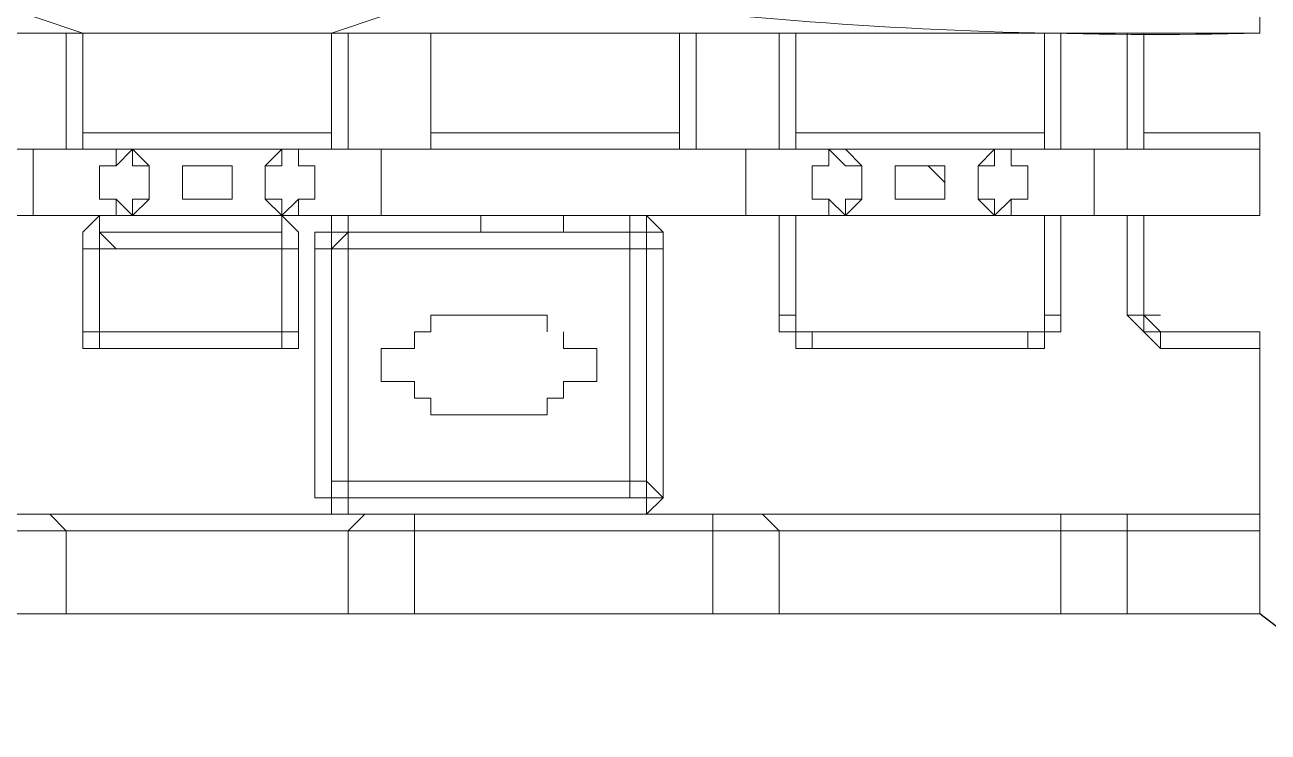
# Model space of a CAD drawing. Header units: millimetres. Extents: x 4241 to 6572, y 870 to 1291.
# Drawn here: x 4925.653 to 4928.828, y 910.405 to 912.209 of the extents above; entities that cross this region are included whole.
import ezdxf

# ---------------------------------------------------------------- set-up
doc = ezdxf.new("R2010")
doc.units = ezdxf.units.MM
doc.layers.add('PDF _0', color=7, linetype='Continuous')
doc.layers.add('PDF _Aquastok Объекты', color=7, linetype='Continuous')

msp = doc.modelspace()

# ---------------------------------------------------------------- linework, layer by layer
at = {"layer": 'PDF _0', "lineweight": 30}
msp.add_lwpolyline([(4935.2841, 905.7532), (4928.8068, 910.7064)], dxfattribs=at)
at = {"layer": 'PDF _Aquastok Объекты', "lineweight": 20}
msp.add_lwpolyline([(4928.5105, 912.3998), (4928.5105, 912.6962), (4928.5105, 912.3998), (4928.8068, 912.3998), (4928.8068, 912.1881), (4928.8068, 912.2305), (4928.8068, 912.3998), (4928.8068, 912.2305), (4928.8068, 912.1881, -0.027756), (4927.4945, 912.2305)], format="xyb", dxfattribs=at)
for points in [[(4928.8068, 912.2305), (4928.8068, 912.1881), (4928.5105, 912.1881), (4928.4682, 912.1881), (4928.2988, 912.1881), (4928.2565, 912.1881), (4927.6215, 912.1881), (4927.5791, 912.1881), (4927.3675, 912.1881), (4927.3251, 912.1881), (4926.6901, 912.1881), (4926.4784, 912.1881), (4926.4361, 912.1881), (4925.8011, 912.1881), (4925.7587, 912.1881), (4925.5894, 912.1881)], [(4926.5631, 912.2305), (4926.4361, 912.1881), (4926.3091, 912.1881), (4926.1821, 912.1881), (4926.0551, 912.1881), (4925.9281, 912.1881), (4925.8011, 912.1881), (4925.6741, 912.2305)], [(4925.7587, 911.8918), (4925.7587, 912.1881)], [(4925.8011, 911.9341), (4925.8011, 912.1881), (4925.8011, 911.8918)], [(4926.4361, 911.8918), (4926.4361, 912.1881), (4926.4361, 911.9341)], [(4926.4784, 912.1881), (4926.4784, 911.8918)], [(4926.6901, 911.9341), (4926.6901, 912.1881)], [(4927.3251, 911.8918), (4927.3251, 912.1881), (4927.3251, 911.9341)], [(4927.3675, 912.1881), (4927.3675, 911.8918)], [(4927.5791, 911.8918), (4927.5791, 912.1881)], [(4927.6215, 911.9341), (4927.6215, 912.1881), (4927.6215, 911.8918)], [(4928.2565, 911.8918), (4928.2565, 912.1881), (4928.2565, 911.9341)], [(4928.2988, 912.1881), (4928.2988, 911.8918)], [(4928.4682, 911.8918), (4928.4682, 912.1881)], [(4928.5105, 911.9341), (4928.5105, 912.1881), (4928.5105, 911.8918)], [(4928.8068, 912.1881), (4928.8068, 912.1881)], [(4925.5894, 911.8918), (4925.7587, 911.8918), (4925.8011, 911.8918), (4925.8011, 911.9341), (4926.4361, 911.9341), (4926.4361, 911.8918), (4926.4784, 911.8918), (4926.6901, 911.8918), (4926.6901, 911.9341), (4927.3251, 911.9341), (4927.3251, 911.8918), (4927.3675, 911.8918), (4927.5791, 911.8918), (4927.6215, 911.8918), (4927.6215, 911.9341), (4928.2565, 911.9341), (4928.2565, 911.8918), (4928.2988, 911.8918), (4928.4682, 911.8918), (4928.5105, 911.8918), (4928.5105, 911.9341), (4928.8068, 911.9341), (4928.8068, 911.8918), (4928.6798, 911.8918), (4928.5105, 911.8918), (4928.3835, 911.8918), (4928.2565, 911.8918), (4928.1295, 911.8918), (4928.0025, 911.8918), (4927.8755, 911.8918), (4927.7485, 911.8918), (4927.6215, 911.8918), (4927.4945, 911.8918), (4927.3675, 911.8918), (4927.2405, 911.8918), (4927.1135, 911.8918), (4926.9441, 911.8918), (4926.8171, 911.8918), (4926.6901, 911.8918), (4926.5631, 911.8918), (4926.5631, 911.7225), (4926.6478, 911.7225), (4926.7324, 911.7225), (4926.8171, 911.7225), (4926.7324, 911.7225), (4926.6478, 911.7225), (4926.5631, 911.7225)], [(4928.8068, 911.9341), (4928.8068, 911.8918), (4928.8068, 911.7225), (4928.8068, 911.8918), (4928.6798, 911.8918), (4928.5105, 911.8918), (4928.3835, 911.8918)], [(4925.6741, 911.8918), (4925.5471, 911.8918), (4925.4201, 911.8918), (4925.2931, 911.8918), (4925.1237, 911.8918), (4924.9967, 911.8918), (4924.8697, 911.8918), (4924.7427, 911.8918)], [(4927.4945, 911.8918), (4927.3675, 911.8918), (4927.1981, 911.8918), (4927.1135, 911.8918), (4926.9441, 911.8918), (4926.8171, 911.8918), (4926.6901, 911.8918), (4926.5631, 911.8918)], [(4928.8068, 911.8918), (4928.8068, 911.7225), (4928.5105, 911.7225), (4928.5528, 911.7225)], [(4928.8068, 911.8918), (4928.8068, 911.8918)], [(4928.8068, 911.8918), (4928.8068, 911.8918)], [(4918.9005, 910.7064), (4928.8068, 910.7064), (4928.8068, 911.4261), (4928.5528, 911.4261), (4928.5105, 911.4684), (4928.5105, 911.7225)], [(4924.7427, 911.7225), (4924.8697, 911.7225), (4924.9967, 911.7225), (4925.1237, 911.7225), (4925.2931, 911.7225), (4925.4201, 911.7225), (4925.5471, 911.7225), (4925.6741, 911.7225)], [(4927.0288, 911.7225), (4926.8171, 911.7225), (4926.4784, 911.7225), (4926.4361, 911.7225), (4925.5471, 911.7225), (4925.5047, 911.7225), (4925.5047, 911.4684)], [(4925.8434, 911.7225), (4925.8434, 911.6801), (4925.8434, 911.6378), (4925.8857, 911.6378), (4925.8434, 911.6801), (4926.3091, 911.6801), (4926.3091, 911.6378), (4926.3091, 911.6801), (4926.3091, 911.7225)], [(4927.1981, 911.6801), (4927.1981, 911.6378), (4927.2405, 911.6378), (4927.2405, 911.0451), (4927.1981, 911.0451), (4927.1981, 911.6378), (4926.4784, 911.6378), (4926.4784, 911.0451), (4927.1981, 911.0451), (4927.1981, 911.0028), (4926.4784, 911.0028), (4926.4784, 911.0451), (4926.4361, 911.0451), (4926.4361, 911.6378), (4926.4361, 911.6801), (4926.4784, 911.6801), (4926.4361, 911.6801), (4926.4361, 911.7225), (4926.4361, 911.6801), (4926.3938, 911.6801), (4926.3938, 911.6378), (4926.3938, 911.0028), (4926.4361, 911.0028), (4926.4361, 910.9604), (4926.4784, 910.9604), (4927.2405, 910.9604), (4927.2828, 911.0028), (4927.2828, 911.6378), (4927.2828, 911.6801), (4927.2405, 911.7225), (4927.2405, 911.6801), (4927.2828, 911.6801), (4927.2828, 911.6378), (4927.2405, 911.6378), (4927.2405, 911.6801), (4927.1981, 911.6801), (4927.2405, 911.6801)], [(4927.2405, 911.7225), (4927.2405, 911.6801), (4927.1981, 911.6801), (4926.4784, 911.6801), (4926.4361, 911.6378), (4926.4784, 911.6378), (4926.4784, 911.6801)], [(4926.8171, 911.6801), (4926.4784, 911.6801), (4926.4784, 911.7225)], [(4928.4682, 911.4684), (4928.5105, 911.4684), (4928.5105, 911.7225), (4928.4682, 911.7225), (4928.2988, 911.7225), (4928.2565, 911.7225), (4927.6215, 911.7225), (4927.5791, 911.7225), (4927.2405, 911.7225), (4927.1981, 911.7225), (4927.0288, 911.7225), (4927.0288, 911.6801), (4926.8171, 911.6801), (4926.8171, 911.7225), (4926.8594, 911.7225), (4927.0288, 911.7225), (4927.1981, 911.7225), (4927.1981, 911.6801), (4927.0288, 911.6801)], [(4927.4945, 911.7225), (4927.4098, 911.7225), (4927.3251, 911.7225), (4927.1981, 911.7225), (4927.3251, 911.7225), (4927.4098, 911.7225), (4927.4945, 911.7225), (4927.6215, 911.7225), (4927.7485, 911.7225), (4927.8755, 911.7225), (4928.0025, 911.7225), (4928.1295, 911.7225), (4928.2565, 911.7225), (4928.3835, 911.7225), (4928.5105, 911.7225), (4928.6798, 911.7225), (4928.8068, 911.7225), (4928.6798, 911.7225), (4928.5105, 911.7225), (4928.3835, 911.7225)], [(4928.2988, 911.7225), (4928.2988, 911.4684), (4928.2988, 911.4261), (4928.2565, 911.4261), (4928.2565, 911.3838), (4928.2142, 911.3838), (4927.6638, 911.3838), (4927.6215, 911.3838), (4927.6215, 911.4261), (4927.5791, 911.4261), (4927.5791, 911.4684), (4927.5791, 911.7225)], [(4927.6215, 911.4684), (4927.6215, 911.4261), (4927.6638, 911.4261), (4927.6215, 911.4261), (4927.6215, 911.4684), (4927.6215, 911.7225), (4927.6215, 911.4684), (4927.5791, 911.4684)], [(4928.2565, 911.4684), (4928.2565, 911.7225), (4928.2565, 911.4684), (4928.2565, 911.4261), (4928.2142, 911.4261), (4928.2565, 911.4261), (4928.2565, 911.4684), (4928.2988, 911.4684)], [(4928.5528, 911.3838), (4928.5105, 911.4261), (4928.4682, 911.4684), (4928.4682, 911.7225)], [(4928.8068, 911.7225), (4928.8068, 911.7225)], [(4928.8068, 911.7225), (4928.8068, 911.7225)], [(4928.8068, 911.7225), (4928.8068, 911.7225)], [(4926.4784, 911.6801), (4926.4784, 911.6801)], [(4927.2405, 911.6801), (4927.2405, 911.6801)], [(4925.8011, 911.6378), (4925.8434, 911.6378), (4925.8434, 911.4261), (4925.8011, 911.4261)], [(4925.8434, 911.6378), (4925.8434, 911.6378)], [(4925.8434, 911.6378), (4925.8434, 911.4261)], [(4925.8857, 911.4261), (4926.3091, 911.4261), (4926.3091, 911.6378), (4925.8857, 911.6378)], [(4926.3514, 911.6378), (4926.3091, 911.6378), (4926.3091, 911.4261), (4926.3514, 911.4261)], [(4926.3091, 911.6378), (4926.3091, 911.6378)], [(4926.3938, 911.6378), (4926.4361, 911.6378), (4926.4361, 911.0028), (4926.3938, 911.0028)], [(4927.2828, 911.6378), (4927.2828, 911.0028), (4927.2405, 911.0028), (4927.2405, 910.9604)], [(4918.8582, 910.7064), (4918.8582, 911.4261), (4918.8582, 911.3838), (4918.8582, 910.9181), (4918.8582, 910.9604), (4918.9005, 910.9604), (4928.8068, 910.9604), (4918.9005, 910.9604), (4918.9005, 911.3838), (4919.1122, 911.3838), (4919.1545, 911.3838), (4919.1545, 911.4261), (4919.1968, 911.4261), (4919.1968, 911.4684)], [(4927.0288, 911.4261), (4927.0288, 911.3838), (4927.0711, 911.3838), (4927.1135, 911.3838), (4927.1135, 911.3414), (4927.1135, 911.2991), (4927.0711, 911.2991), (4927.0288, 911.2991), (4927.0288, 911.2568), (4926.9865, 911.2568), (4926.9865, 911.2144), (4926.9441, 911.2144), (4926.7324, 911.2144), (4926.6901, 911.2144), (4926.6901, 911.2568), (4926.6478, 911.2568), (4926.6478, 911.2991), (4926.6054, 911.2991), (4926.5631, 911.2991), (4926.5631, 911.3414), (4926.5631, 911.3838), (4926.6054, 911.3838), (4926.6478, 911.3838), (4926.6478, 911.4261), (4926.6901, 911.4261), (4926.6901, 911.4684), (4926.7324, 911.4684), (4926.9441, 911.4684), (4926.9865, 911.4684), (4926.9865, 911.4261)], [(4927.6215, 911.4684), (4927.6215, 911.4684)], [(4928.2565, 911.4684), (4928.2565, 911.4684)], [(4928.5528, 911.4261), (4928.5105, 911.4261), (4928.5105, 911.4684), (4928.5528, 911.4684)], [(4925.8434, 911.3838), (4925.8434, 911.4261), (4926.3091, 911.4261), (4926.3091, 911.3838)], [(4925.8434, 911.4261), (4925.8434, 911.4261)], [(4926.3091, 911.4261), (4926.3091, 911.4261)], [(4926.3091, 911.4261), (4926.3091, 911.4261)], [(4927.6638, 911.3838), (4927.6638, 911.4261), (4928.2142, 911.4261), (4928.2142, 911.3838)], [(4927.6638, 911.4261), (4927.6638, 911.4261)], [(4928.2142, 911.4261), (4927.6638, 911.4261)], [(4928.2142, 911.4261), (4928.2142, 911.4261)], [(4928.5528, 911.4261), (4928.5528, 911.4261)], [(4928.8068, 911.4261), (4928.8068, 911.4261)], [(4928.8068, 911.4261), (4928.8068, 911.4261)], [(4928.8068, 911.3838), (4928.8068, 911.3838)], [(4926.6478, 911.2568), (4926.6478, 911.2991)], [(4927.2828, 911.0028), (4927.2405, 911.0451), (4927.2405, 911.0028), (4927.1981, 911.0028), (4927.2405, 911.0028), (4926.4784, 911.0028), (4926.4361, 911.0028), (4926.4361, 911.0451), (4926.4361, 911.0028), (4926.4784, 911.0028), (4926.4784, 910.9604)], [(4928.8068, 910.9604), (4928.8068, 910.9181), (4928.8068, 910.9604)], [(4925.7587, 910.9181), (4925.7587, 910.9181)], [(4925.7587, 910.9181), (4926.4784, 910.9181), (4925.7587, 910.9181)], [(4925.7587, 910.7064), (4925.7587, 910.9181), (4925.7587, 910.7064)], [(4926.4784, 910.7064), (4926.4784, 910.9181), (4926.4784, 910.7064)], [(4926.4784, 910.9181), (4926.4784, 910.9181)], [(4926.6478, 910.7064), (4926.6478, 910.9181), (4926.6478, 910.7064)], [(4926.6478, 910.9181), (4927.4098, 910.9181), (4926.6478, 910.9181)], [(4926.6478, 910.9181), (4926.6478, 910.9181)], [(4927.4098, 910.9181), (4927.4098, 910.9181)], [(4927.5791, 910.9181), (4928.2988, 910.9181), (4927.5791, 910.9181)], [(4927.5791, 910.7064), (4927.5791, 910.9181), (4927.5791, 910.7064)], [(4927.5791, 910.9181), (4927.5791, 910.9181)], [(4928.2988, 910.9181), (4928.2988, 910.9181)], [(4928.2988, 910.7064), (4928.2988, 910.9181), (4928.2988, 910.7064)], [(4928.4682, 910.9181), (4928.4682, 910.9181)], [(4928.8068, 910.9181), (4928.8068, 910.9181)], [(4928.8068, 910.9181), (4928.8068, 910.9181)], [(4928.8068, 910.9181), (4928.8068, 910.9181)], [(4928.8068, 910.7488), (4928.8068, 910.7064), (4928.8068, 910.7488)], [(4925.7587, 910.7064), (4925.7587, 910.7064)], [(4925.7587, 910.7064), (4926.4784, 910.7064), (4925.7587, 910.7064)], [(4926.4784, 910.7064), (4926.4784, 910.7064)], [(4926.6478, 910.7064), (4926.6478, 910.7064)], [(4927.5791, 910.7064), (4928.2988, 910.7064), (4927.5791, 910.7064)], [(4927.5791, 910.7064), (4927.5791, 910.7064)], [(4928.2988, 910.7064), (4928.2988, 910.7064)], [(4928.4682, 910.7064), (4928.8068, 910.7064), (4928.4682, 910.7064)], [(4928.4682, 910.7064), (4928.4682, 910.7064)], [(4928.8068, 910.7064), (4928.8068, 910.7064)], [(4928.8068, 910.7064), (4928.8068, 910.7064)]]:
    msp.add_lwpolyline(points, dxfattribs=at)
for points in [[(4926.6901, 911.8918), (4926.6901, 912.1881)], [(4924.7427, 911.7225), (4924.7427, 911.8918), (4924.8697, 911.8918), (4924.9967, 911.8918), (4925.1237, 911.8918), (4925.2931, 911.8918), (4925.4201, 911.8918), (4925.5471, 911.8918), (4925.6741, 911.8918), (4925.6741, 911.7225), (4925.5471, 911.7225), (4925.4201, 911.7225), (4925.2931, 911.7225), (4925.1237, 911.7225), (4924.9967, 911.7225), (4924.8697, 911.7225)], [(4926.5631, 911.8918), (4926.4361, 911.8918), (4926.3091, 911.8918), (4926.1821, 911.8918), (4926.0551, 911.8918), (4925.9281, 911.8918), (4925.8011, 911.8918), (4925.6741, 911.8918), (4925.8011, 911.8918), (4925.9281, 911.8918), (4926.0551, 911.8918), (4926.1821, 911.8918), (4926.3091, 911.8918), (4926.4361, 911.8918)], [(4925.9704, 911.8071), (4925.9704, 911.8495), (4925.9281, 911.8495), (4925.9281, 911.8918), (4925.8857, 911.8495), (4925.8434, 911.8495), (4925.8434, 911.8071), (4925.8434, 911.7648), (4925.8857, 911.7648), (4925.9281, 911.7225), (4925.9281, 911.7648), (4925.9704, 911.7648)], [(4925.9704, 911.8071), (4925.9704, 911.7648), (4925.9281, 911.7225), (4925.8857, 911.7225), (4925.8857, 911.7648), (4925.8434, 911.7648), (4925.8434, 911.8071), (4925.8434, 911.8495), (4925.8857, 911.8495), (4925.8857, 911.8918), (4925.9281, 911.8918), (4925.9704, 911.8495)], [(4926.2668, 911.8071), (4926.2668, 911.7648), (4926.3091, 911.7648), (4926.3091, 911.7225), (4926.3514, 911.7648), (4926.3938, 911.7648), (4926.3938, 911.8071), (4926.3938, 911.8495), (4926.3514, 911.8495), (4926.3514, 911.8918), (4926.3091, 911.8918), (4926.3091, 911.8495), (4926.2668, 911.8495)], [(4926.2668, 911.8071), (4926.2668, 911.8495), (4926.3091, 911.8918), (4926.3514, 911.8918), (4926.3514, 911.8495), (4926.3938, 911.8495), (4926.3938, 911.8071), (4926.3938, 911.7648), (4926.3514, 911.7648), (4926.3514, 911.7225), (4926.3091, 911.7225), (4926.2668, 911.7648)], [(4928.3835, 911.8918), (4928.2565, 911.8918), (4928.1295, 911.8918), (4928.0025, 911.8918), (4927.8755, 911.8918), (4927.7485, 911.8918), (4927.6215, 911.8918), (4927.4945, 911.8918), (4927.4945, 911.7225), (4927.6215, 911.7225), (4927.7485, 911.7225), (4927.8755, 911.7225), (4928.0025, 911.7225), (4928.1295, 911.7225), (4928.2565, 911.7225), (4928.3835, 911.7225)], [(4927.7908, 911.8071), (4927.7908, 911.8495), (4927.7485, 911.8495), (4927.7061, 911.8918), (4927.7061, 911.8495), (4927.6638, 911.8495), (4927.6638, 911.8071), (4927.6638, 911.7648), (4927.7061, 911.7648), (4927.7485, 911.7225), (4927.7485, 911.7648), (4927.7908, 911.7648)], [(4927.7908, 911.8071), (4927.7908, 911.7648), (4927.7485, 911.7225), (4927.7061, 911.7225), (4927.7061, 911.7648), (4927.6638, 911.7648), (4927.6638, 911.8071), (4927.6638, 911.8495), (4927.7061, 911.8495), (4927.7061, 911.8918), (4927.7485, 911.8918), (4927.7908, 911.8495)], [(4928.0872, 911.8071), (4928.0872, 911.7648), (4928.1295, 911.7648), (4928.1295, 911.7225), (4928.1718, 911.7648), (4928.2142, 911.7648), (4928.2142, 911.8071), (4928.2142, 911.8495), (4928.1718, 911.8495), (4928.1718, 911.8918), (4928.1295, 911.8918), (4928.1295, 911.8495), (4928.0872, 911.8495)], [(4928.0872, 911.8071), (4928.0872, 911.8495), (4928.1295, 911.8918), (4928.1718, 911.8918), (4928.1718, 911.8495), (4928.2142, 911.8495), (4928.2142, 911.8071), (4928.2142, 911.7648), (4928.1718, 911.7648), (4928.1718, 911.7225), (4928.1295, 911.7225), (4928.0872, 911.7648)], [(4926.0551, 911.8071), (4926.0551, 911.7648), (4926.0974, 911.7648), (4926.1398, 911.7648), (4926.1821, 911.7648), (4926.1821, 911.8071), (4926.1821, 911.8495), (4926.1398, 911.8495), (4926.0974, 911.8495), (4926.0551, 911.8495)], [(4926.0551, 911.8071), (4926.0551, 911.8495), (4926.0974, 911.8495), (4926.1398, 911.8495), (4926.1821, 911.8495), (4926.1821, 911.8071), (4926.1821, 911.7648), (4926.1398, 911.7648), (4926.0974, 911.7648), (4926.0551, 911.7648)], [(4927.8755, 911.8071), (4927.8755, 911.7648), (4927.9178, 911.7648), (4927.9602, 911.7648), (4928.0025, 911.7648), (4928.0025, 911.8071), (4927.9602, 911.8495), (4927.9178, 911.8495), (4927.8755, 911.8495)], [(4927.8755, 911.8071), (4927.8755, 911.8495), (4927.9178, 911.8495), (4927.9602, 911.8495), (4928.0025, 911.8495), (4928.0025, 911.8071), (4928.0025, 911.7648), (4927.9602, 911.7648), (4927.9178, 911.7648), (4927.8755, 911.7648)], [(4926.5631, 911.7225), (4926.4361, 911.7225), (4926.3091, 911.7225), (4926.1821, 911.7225), (4926.0551, 911.7225), (4925.9281, 911.7225), (4925.8011, 911.7225), (4925.6741, 911.7225), (4925.8011, 911.7225), (4925.9281, 911.7225), (4926.0551, 911.7225), (4926.1821, 911.7225), (4926.3091, 911.7225), (4926.4361, 911.7225)], [(4926.3514, 911.4261), (4926.3514, 911.3838), (4926.3091, 911.3838), (4925.8434, 911.3838), (4925.8011, 911.3838), (4925.8011, 911.4261), (4925.8011, 911.6378), (4925.8011, 911.6801), (4925.8434, 911.7225), (4926.3091, 911.7225), (4926.3514, 911.6801), (4926.3514, 911.6378)], [(4925.8857, 911.4261), (4925.8434, 911.4261)], [(4928.8068, 911.4261), (4928.8068, 911.3838), (4928.5528, 911.3838), (4928.5528, 911.4261)], [(4928.8068, 911.4261), (4928.8068, 911.3838), (4928.8068, 910.9181), (4928.8068, 910.9604), (4928.8068, 911.3838)], [(4925.7587, 910.9181), (4925.7164, 910.9181), (4925.6741, 910.9181), (4925.6317, 910.9181), (4925.5894, 910.9181), (4925.5894, 910.9604), (4925.6317, 910.9604), (4925.6741, 910.9604), (4925.7164, 910.9604)], [(4926.6478, 910.9181), (4926.6054, 910.9181), (4926.5631, 910.9181), (4926.5208, 910.9181), (4926.4784, 910.9181), (4926.5208, 910.9604), (4926.5631, 910.9604), (4926.6054, 910.9604), (4926.6478, 910.9604)], [(4927.5791, 910.9181), (4927.5368, 910.9181), (4927.4945, 910.9181), (4927.4521, 910.9181), (4927.4098, 910.9181), (4927.4098, 910.9604), (4927.4521, 910.9604), (4927.4945, 910.9604), (4927.5368, 910.9604)], [(4928.4682, 910.9181), (4928.4258, 910.9181), (4928.3835, 910.9181), (4928.3412, 910.9181), (4928.2988, 910.9181), (4928.2988, 910.9604), (4928.3412, 910.9604), (4928.3835, 910.9604), (4928.4258, 910.9604), (4928.4682, 910.9604)], [(4927.4098, 910.7064), (4926.6478, 910.7064), (4927.4098, 910.7064), (4927.4098, 910.9181)], [(4928.8068, 910.9181), (4928.8068, 910.7488), (4928.8068, 910.7064), (4928.8068, 910.9181), (4928.4682, 910.9181), (4928.4682, 910.7064), (4928.4682, 910.9181)], [(4925.7587, 910.7064), (4925.7164, 910.7064), (4925.6741, 910.7064), (4925.6317, 910.7064), (4925.5894, 910.7064), (4925.6317, 910.7064), (4925.6741, 910.7064), (4925.7164, 910.7064)], [(4926.6478, 910.7064), (4926.6054, 910.7064), (4926.5631, 910.7064), (4926.5208, 910.7064), (4926.4784, 910.7064), (4926.5208, 910.7064), (4926.5631, 910.7064), (4926.6054, 910.7064)], [(4927.5791, 910.7064), (4927.5368, 910.7064), (4927.4945, 910.7064), (4927.4521, 910.7064), (4927.4098, 910.7064), (4927.4521, 910.7064), (4927.4945, 910.7064), (4927.5368, 910.7064)], [(4928.4682, 910.7064), (4928.4258, 910.7064), (4928.3835, 910.7064), (4928.3412, 910.7064), (4928.2988, 910.7064), (4928.3412, 910.7064), (4928.3835, 910.7064), (4928.4258, 910.7064)]]:
    msp.add_lwpolyline(points, close=True, dxfattribs=at)

doc.saveas('drawing.dxf')
